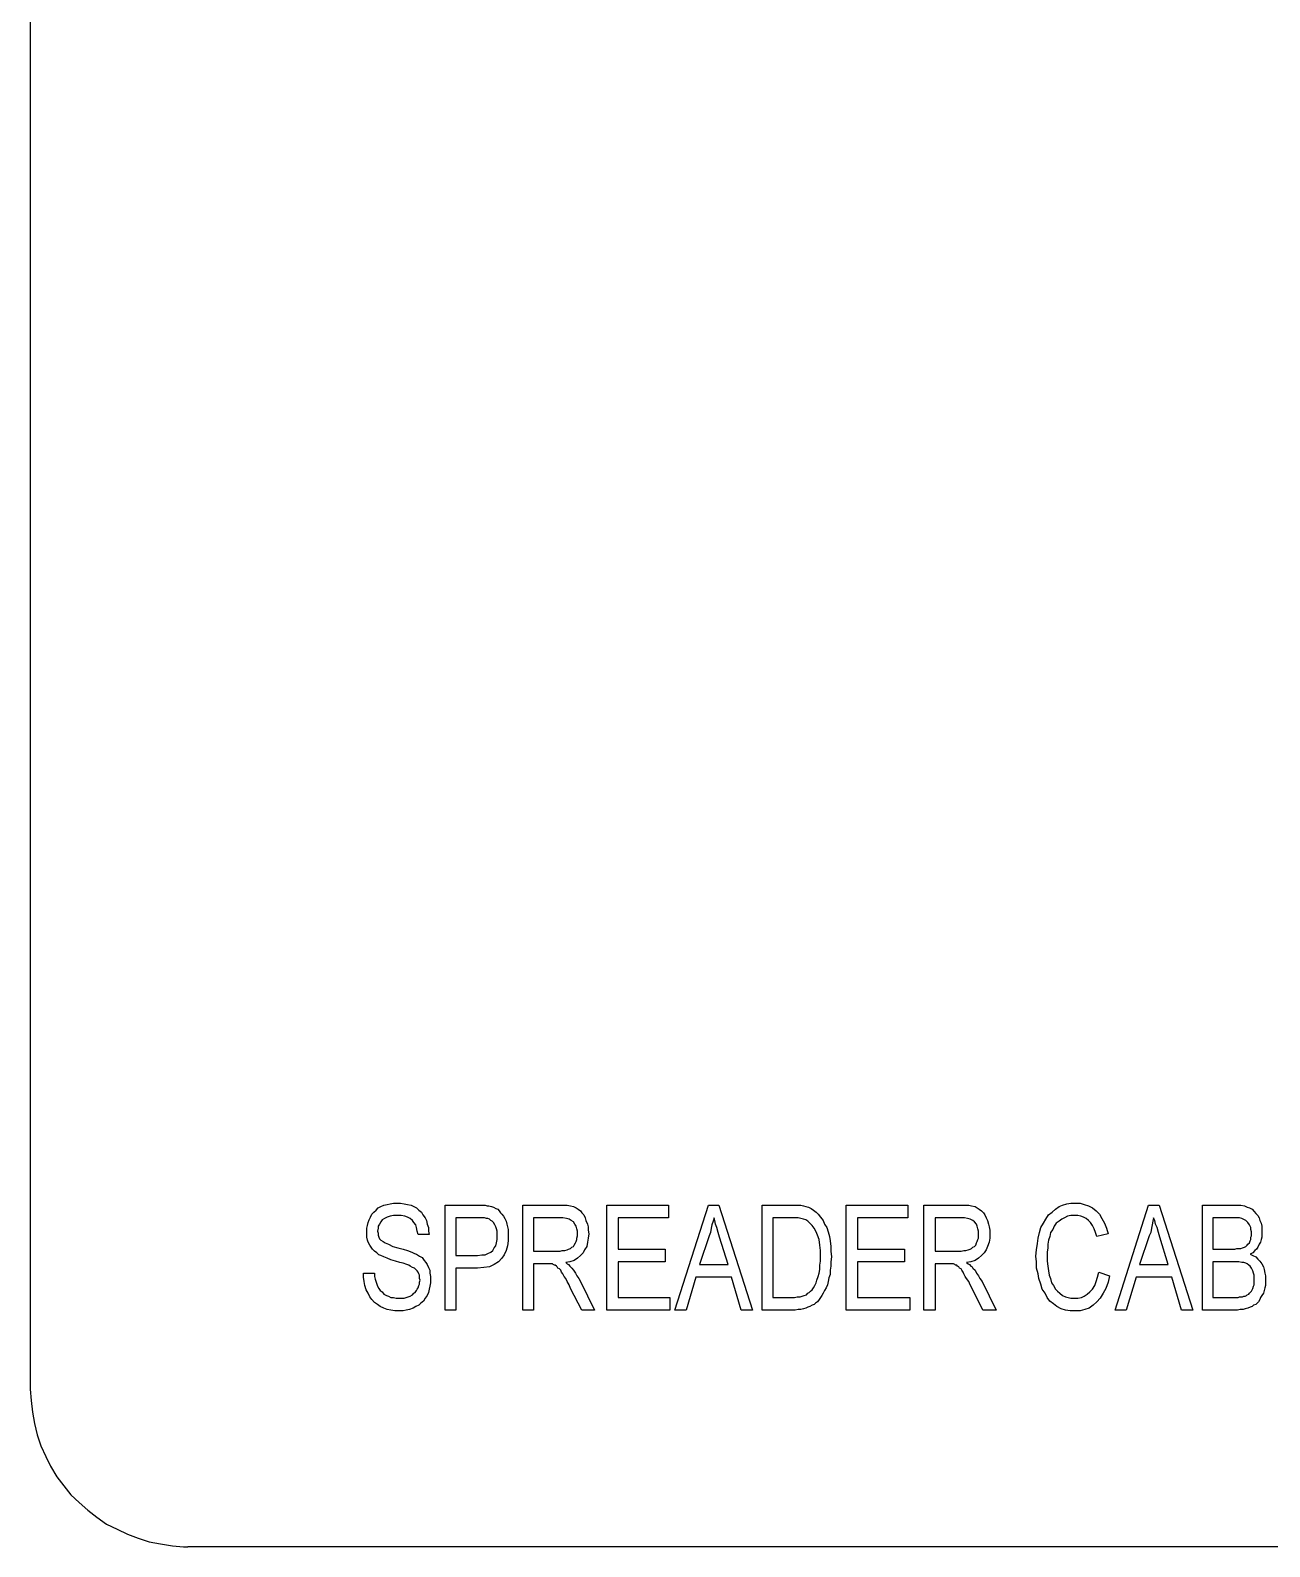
# Model space of a CAD drawing. Header units: metres. Extents: x 14 to 601, y -779 to -12.
# Drawn here: x 13.7 to 226.2, y -778.8 to -518.8 of the extents above; entities that cross this region are included whole.
import ezdxf

# ---------------------------------------------------------------- set-up
doc = ezdxf.new("R2010")
doc.units = ezdxf.units.M

msp = doc.modelspace()

# ---------------------------------------------------------------- linework, layer by layer
for p, q in [((13.72, -39.32), (13.72, -751.76)), ((74.32, -720.2), (74.92, -720.08)), ((74.92, -720.08), (75.4, -719.96)), ((75.4, -719.96), (76, -719.84)), ((76, -719.84), (76.6, -719.84)), ((76.6, -719.84), (77.2, -719.84)), ((77.2, -719.84), (77.8, -719.96)), ((77.8, -719.96), (78.4, -720.08)), ((78.4, -720.08), (79, -720.2)), ((190.72, -720.2), (191.44, -719.96)), ((191.44, -719.96), (192.16, -719.84)), ((192.16, -719.84), (192.88, -719.84)), ((192.88, -719.84), (193.72, -719.84)), ((193.72, -719.84), (194.44, -720.08)), ((194.44, -720.08), (195.16, -720.32)), ((71.68, -723.2), (71.8, -722.72)), ((71.8, -722.72), (72.04, -722.24)), ((72.04, -722.24), (72.28, -721.76)), ((72.28, -721.76), (72.64, -721.4)), ((72.64, -721.4), (73, -721.04)), ((73, -721.04), (73.36, -720.68)), ((73.36, -720.68), (73.84, -720.44)), ((73.84, -720.44), (74.32, -720.2)), ((74.08, -722.72), (73.84, -723.08)), ((74.44, -722.48), (74.08, -722.72)), ((74.92, -722.24), (74.44, -722.48)), ((75.4, -722.12), (74.92, -722.24)), ((76, -722), (75.4, -722.12)), ((76.6, -722), (76, -722)), ((77.32, -722), (76.6, -722)), ((77.92, -722.12), (77.32, -722)), ((78.4, -722.24), (77.92, -722.12)), ((78.88, -722.48), (78.4, -722.24)), ((79.24, -722.84), (78.88, -722.48)), ((79, -720.2), (79.48, -720.44)), ((79.48, -720.44), (79.96, -720.68)), ((79.96, -720.68), (80.32, -721.04)), ((80.32, -721.04), (80.8, -721.4)), ((80.8, -721.4), (81.04, -721.88)), ((81.04, -721.88), (81.4, -722.36)), ((81.4, -722.36), (81.64, -722.84)), ((84.88, -738.2), (84.88, -720.2)), ((84.88, -720.2), (90.16, -720.2)), ((90.4, -722.36), (86.68, -722.36)), ((86.68, -722.36), (86.68, -728.84)), ((90.16, -720.2), (90.76, -720.2)), ((90.88, -722.36), (90.4, -722.36)), ((90.76, -720.2), (91.24, -720.2)), ((91.24, -722.36), (90.88, -722.36)), ((91.24, -720.2), (91.72, -720.2)), ((91.6, -722.36), (91.24, -722.36)), ((91.96, -722.48), (91.6, -722.36)), ((91.72, -720.2), (92.08, -720.32)), ((92.2, -722.48), (91.96, -722.48)), ((92.08, -720.32), (92.32, -720.32)), ((92.44, -722.6), (92.2, -722.48)), ((92.32, -720.32), (92.8, -720.44)), ((92.68, -722.84), (92.44, -722.6)), ((92.8, -720.44), (93.16, -720.56)), ((93.16, -720.56), (93.52, -720.8)), ((93.52, -720.8), (93.88, -720.92)), ((93.88, -720.92), (94.12, -721.16)), ((94.12, -721.16), (94.36, -721.52)), ((94.36, -721.52), (94.6, -721.76)), ((94.6, -721.76), (94.84, -722.12)), ((94.84, -722.12), (95.08, -722.48)), ((95.08, -722.48), (95.32, -722.96)), ((98.2, -738.2), (98.2, -720.2)), ((98.2, -720.2), (104.44, -720.2)), ((104.44, -722.36), (100, -722.36)), ((100, -722.36), (100, -728.12)), ((104.44, -720.2), (105.16, -720.2)), ((105.04, -722.36), (104.44, -722.36)), ((105.64, -722.48), (105.04, -722.36)), ((105.16, -720.2), (105.76, -720.2)), ((106.12, -722.6), (105.64, -722.48)), ((105.76, -720.2), (106.36, -720.32)), ((106.48, -722.84), (106.12, -722.6)), ((106.36, -720.32), (106.84, -720.44)), ((106.84, -720.44), (107.32, -720.68)), ((107.32, -720.68), (107.68, -720.92)), ((107.68, -720.92), (108.04, -721.16)), ((108.04, -721.16), (108.28, -721.52)), ((108.28, -721.52), (108.64, -721.88)), ((108.64, -721.88), (108.88, -722.36)), ((108.88, -722.36), (109, -722.84)), ((112.6, -738.2), (112.6, -720.2)), ((112.6, -720.2), (123.16, -720.2)), ((123.16, -722.36), (114.52, -722.36)), ((114.52, -722.36), (114.52, -727.76)), ((123.16, -720.2), (123.16, -722.36)), ((124.24, -738.2), (130, -720.2)), ((130, -720.2), (131.8, -720.2)), ((130.96, -722.36), (130.84, -722.96)), ((131.08, -722.84), (130.96, -722.36)), ((131.8, -720.2), (137.56, -738.2)), ((139.24, -738.2), (139.24, -720.2)), ((139.24, -720.2), (144.16, -720.2)), ((144.16, -722.36), (141.04, -722.36)), ((141.04, -722.36), (141.04, -736.04)), ((144.16, -720.2), (144.76, -720.2)), ((144.76, -722.36), (144.16, -722.36)), ((144.76, -720.2), (145.36, -720.2)), ((145.36, -722.36), (144.76, -722.36)), ((145.36, -720.2), (145.84, -720.2)), ((145.84, -722.48), (145.36, -722.36)), ((145.84, -720.2), (146.32, -720.32)), ((146.32, -722.6), (145.84, -722.48)), ((146.32, -720.32), (146.68, -720.44)), ((146.68, -722.72), (146.32, -722.6)), ((146.68, -720.44), (147.16, -720.56)), ((147.04, -722.96), (146.68, -722.72)), ((147.16, -720.56), (147.64, -720.8)), ((147.64, -720.8), (148, -721.04)), ((148, -721.04), (148.48, -721.4)), ((148.48, -721.4), (148.84, -721.76)), ((148.84, -721.76), (149.2, -722.24)), ((149.2, -722.24), (149.68, -722.84)), ((153.64, -738.2), (153.64, -720.2)), ((153.64, -720.2), (164.2, -720.2)), ((164.2, -722.36), (155.56, -722.36)), ((155.56, -722.36), (155.56, -727.76)), ((164.2, -720.2), (164.2, -722.36)), ((166.96, -738.2), (166.96, -720.2)), ((166.96, -720.2), (173.2, -720.2)), ((173.32, -722.36), (168.88, -722.36)), ((168.88, -722.36), (168.88, -728.12)), ((173.2, -720.2), (173.92, -720.2)), ((173.92, -722.36), (173.32, -722.36)), ((173.92, -720.2), (174.64, -720.2)), ((174.4, -722.48), (173.92, -722.36)), ((174.88, -722.6), (174.4, -722.48)), ((174.64, -720.2), (175.12, -720.32)), ((175.36, -722.84), (174.88, -722.6)), ((175.12, -720.32), (175.72, -720.44)), ((175.72, -720.44), (176.08, -720.68)), ((176.08, -720.68), (176.44, -720.92)), ((176.44, -720.92), (176.8, -721.16)), ((176.8, -721.16), (177.16, -721.52)), ((177.16, -721.52), (177.4, -721.88)), ((177.4, -721.88), (177.64, -722.36)), ((177.64, -722.36), (177.88, -722.84)), ((187.48, -723.32), (187.84, -722.6)), ((187.84, -722.6), (188.32, -721.88)), ((188.32, -721.88), (188.92, -721.4)), ((188.92, -721.4), (189.52, -720.92)), ((189.52, -720.92), (190.12, -720.44)), ((190.12, -720.44), (190.72, -720.2)), ((190.6, -722.6), (190.12, -722.96)), ((191.08, -722.36), (190.6, -722.6)), ((191.56, -722.12), (191.08, -722.36)), ((192.16, -722), (191.56, -722.12)), ((192.76, -722), (192.16, -722)), ((193.36, -722), (192.76, -722)), ((193.84, -722.12), (193.36, -722)), ((194.32, -722.24), (193.84, -722.12)), ((194.8, -722.48), (194.32, -722.24)), ((195.16, -722.84), (194.8, -722.48)), ((195.16, -720.32), (195.88, -720.68)), ((195.88, -720.68), (196.48, -721.16)), ((196.48, -721.16), (197.08, -721.76)), ((197.08, -721.76), (197.44, -722.48)), ((197.44, -722.48), (197.92, -723.32)), ((199.72, -738.2), (205.48, -720.2)), ((205.48, -720.2), (207.28, -720.2)), ((206.32, -722.36), (206.2, -722.96)), ((206.56, -722.84), (206.32, -722.36)), ((207.28, -720.2), (213.04, -738.2)), ((214.72, -738.2), (214.72, -720.2)), ((214.72, -720.2), (220.12, -720.2)), ((219.52, -722.36), (216.52, -722.36)), ((216.52, -722.36), (216.52, -727.76)), ((220.12, -722.36), (219.52, -722.36)), ((220.12, -720.2), (220.84, -720.2)), ((220.6, -722.36), (220.12, -722.36)), ((221.08, -722.36), (220.6, -722.36)), ((220.84, -720.2), (221.32, -720.2)), ((221.44, -722.48), (221.08, -722.36)), ((221.32, -720.2), (221.92, -720.32)), ((221.68, -722.6), (221.44, -722.48)), ((221.92, -722.72), (221.68, -722.6)), ((221.92, -720.32), (222.4, -720.56)), ((222.16, -722.84), (221.92, -722.72)), ((222.4, -720.56), (222.76, -720.68)), ((222.76, -720.68), (223.24, -720.92)), ((223.24, -720.92), (223.6, -721.28)), ((223.6, -721.28), (223.84, -721.64)), ((223.84, -721.64), (224.2, -722)), ((224.2, -722), (224.44, -722.36)), ((224.44, -722.36), (224.56, -722.84)), ((71.44, -724.16), (71.56, -723.68)), ((71.44, -724.76), (71.44, -724.16)), ((71.44, -725.24), (71.44, -724.76)), ((71.44, -725.72), (71.44, -725.24)), ((71.56, -723.68), (71.68, -723.2)), ((73.36, -724.16), (73.24, -724.64)), ((73.24, -724.64), (73.36, -725)), ((73.6, -723.44), (73.36, -723.8)), ((73.36, -723.8), (73.36, -724.16)), ((73.36, -725), (73.36, -725.36)), ((73.84, -723.08), (73.6, -723.44)), ((79.48, -723.2), (79.24, -722.84)), ((79.84, -723.56), (79.48, -723.2)), ((79.96, -724.04), (79.84, -723.56)), ((80.08, -724.64), (79.96, -724.04)), ((80.2, -725.24), (80.08, -724.64)), ((82.12, -725.24), (80.2, -725.24)), ((81.64, -722.84), (81.76, -723.44)), ((81.76, -723.44), (82, -724.04)), ((82, -724.04), (82, -724.64)), ((82, -724.64), (82.12, -725.24)), ((92.92, -722.96), (92.68, -722.84)), ((93.16, -723.2), (92.92, -722.96)), ((93.4, -723.56), (93.16, -723.2)), ((93.52, -723.92), (93.4, -723.56)), ((93.64, -724.28), (93.52, -723.92)), ((93.76, -724.64), (93.64, -724.28)), ((93.76, -725.12), (93.76, -724.64)), ((93.76, -725.48), (93.76, -725.12)), ((95.32, -722.96), (95.44, -723.44)), ((95.44, -723.44), (95.56, -723.92)), ((95.56, -723.92), (95.68, -724.4)), ((95.68, -724.4), (95.68, -724.88)), ((95.68, -724.88), (95.68, -725.48)), ((106.84, -723.08), (106.48, -722.84)), ((107.08, -723.44), (106.84, -723.08)), ((107.32, -723.8), (107.08, -723.44)), ((107.44, -724.28), (107.32, -723.8)), ((107.56, -724.64), (107.44, -724.28)), ((107.56, -725.12), (107.56, -724.64)), ((107.56, -725.48), (107.56, -725.12)), ((109, -722.84), (109.24, -723.44)), ((109.24, -723.44), (109.36, -723.92)), ((109.36, -723.92), (109.36, -724.52)), ((109.36, -724.52), (109.48, -725.12)), ((109.48, -725.12), (109.36, -725.84)), ((130.36, -724.88), (130.12, -725.48)), ((130.48, -724.16), (130.36, -724.88)), ((130.6, -723.56), (130.48, -724.16)), ((130.84, -722.96), (130.6, -723.56)), ((131.2, -723.44), (131.08, -722.84)), ((131.44, -724.04), (131.2, -723.44)), ((131.68, -724.88), (131.44, -724.04)), ((131.92, -725.72), (131.68, -724.88)), ((147.4, -723.32), (147.04, -722.96)), ((147.76, -723.68), (147.4, -723.32)), ((148.12, -724.16), (147.76, -723.68)), ((148.48, -724.76), (148.12, -724.16)), ((148.72, -725.36), (148.48, -724.76)), ((149.68, -722.84), (149.92, -723.44)), ((149.92, -723.44), (150.28, -724.04)), ((150.28, -724.04), (150.52, -724.76)), ((150.52, -724.76), (150.76, -725.6)), ((175.6, -723.08), (175.36, -722.84)), ((175.96, -723.44), (175.6, -723.08)), ((176.08, -723.8), (175.96, -723.44)), ((176.2, -724.28), (176.08, -723.8)), ((176.32, -724.64), (176.2, -724.28)), ((176.32, -725.12), (176.32, -724.64)), ((176.32, -725.48), (176.32, -725.12)), ((177.88, -722.84), (178, -723.44)), ((178, -723.44), (178.12, -723.92)), ((178.12, -723.92), (178.24, -724.52)), ((178.24, -724.52), (178.24, -725.12)), ((178.24, -725.12), (178.24, -725.84)), ((186.52, -725.84), (186.76, -724.88)), ((186.76, -724.88), (187, -724.04)), ((187, -724.04), (187.48, -723.32)), ((188.68, -724.88), (188.56, -725.6)), ((189.04, -724.4), (188.68, -724.88)), ((189.28, -723.8), (189.04, -724.4)), ((189.64, -723.32), (189.28, -723.8)), ((190.12, -722.96), (189.64, -723.32)), ((195.52, -723.2), (195.16, -722.84)), ((195.88, -723.68), (195.52, -723.2)), ((196.12, -724.28), (195.88, -723.68)), ((196.36, -724.88), (196.12, -724.28)), ((196.6, -725.6), (196.36, -724.88)), ((198.52, -725.12), (196.6, -725.6)), ((197.92, -723.32), (198.28, -724.16)), ((198.28, -724.16), (198.52, -725.12)), ((205.84, -724.88), (205.6, -725.48)), ((205.96, -724.16), (205.84, -724.88)), ((206.08, -723.56), (205.96, -724.16)), ((206.2, -722.96), (206.08, -723.56)), ((206.68, -723.44), (206.56, -722.84)), ((206.92, -724.04), (206.68, -723.44)), ((207.16, -724.88), (206.92, -724.04)), ((207.4, -725.72), (207.16, -724.88)), ((222.4, -723.08), (222.16, -722.84)), ((222.52, -723.2), (222.4, -723.08)), ((222.76, -723.56), (222.52, -723.2)), ((222.88, -723.8), (222.76, -723.56)), ((223, -724.04), (222.88, -723.8)), ((223, -724.4), (223, -724.04)), ((223.12, -724.76), (223, -724.4)), ((223.12, -725.12), (223.12, -724.76)), ((223.12, -725.48), (223.12, -725.12)), ((224.56, -722.84), (224.8, -723.32)), ((224.8, -723.32), (224.92, -723.8)), ((224.92, -723.8), (224.92, -724.28)), ((224.92, -724.28), (224.92, -724.76)), ((224.92, -724.76), (224.92, -725.24)), ((224.92, -725.24), (224.92, -725.72)), ((71.56, -726.2), (71.44, -725.72)), ((71.68, -726.56), (71.56, -726.2)), ((71.92, -727.04), (71.68, -726.56)), ((72.16, -727.4), (71.92, -727.04)), ((72.4, -727.76), (72.16, -727.4)), ((72.76, -728.12), (72.4, -727.76)), ((73.36, -725.36), (73.48, -725.72)), ((73.48, -725.72), (73.6, -725.96)), ((73.6, -725.96), (73.84, -726.2)), ((73.84, -726.2), (74.2, -726.44)), ((74.2, -726.44), (74.56, -726.68)), ((74.56, -726.68), (75.16, -726.92)), ((75.16, -726.92), (75.88, -727.28)), ((75.88, -727.28), (76.72, -727.52)), ((76.72, -727.52), (77.68, -727.76)), ((77.68, -727.76), (78.4, -728)), ((93.04, -728), (93.28, -727.52)), ((93.28, -727.52), (93.52, -727.16)), ((93.52, -727.16), (93.64, -726.68)), ((93.64, -726.68), (93.76, -726.08)), ((93.76, -726.08), (93.76, -725.48)), ((95.56, -727.16), (95.32, -728)), ((95.68, -726.32), (95.56, -727.16)), ((95.68, -725.48), (95.68, -726.32)), ((105.4, -728), (105.76, -727.88)), ((105.76, -727.88), (106, -727.76)), ((106, -727.76), (106.36, -727.64)), ((106.36, -727.64), (106.6, -727.4)), ((106.6, -727.4), (106.84, -727.28)), ((106.84, -727.28), (106.96, -727.04)), ((106.96, -727.04), (107.2, -726.68)), ((107.2, -726.68), (107.32, -726.44)), ((107.32, -726.44), (107.44, -726.08)), ((107.44, -725.84), (107.56, -725.48)), ((107.44, -726.08), (107.44, -725.84)), ((108.76, -727.88), (108.52, -728.36)), ((109.12, -727.28), (108.76, -727.88)), ((109.24, -726.56), (109.12, -727.28)), ((109.36, -725.84), (109.24, -726.56)), ((114.52, -727.76), (122.56, -727.76)), ((122.56, -727.76), (122.56, -729.92)), ((130.12, -725.48), (128.44, -730.4)), ((133.36, -730.4), (131.92, -725.72)), ((148.96, -726.08), (148.72, -725.36)), ((149.08, -727.04), (148.96, -726.08)), ((149.2, -728), (149.08, -727.04)), ((150.76, -725.6), (150.88, -726.32)), ((150.88, -726.32), (151, -727.28)), ((151, -727.28), (151, -728.12)), ((155.56, -727.76), (163.6, -727.76)), ((163.6, -727.76), (163.6, -729.92)), ((174.16, -728), (174.52, -727.88)), ((174.52, -727.88), (174.88, -727.76)), ((174.88, -727.76), (175.12, -727.64)), ((175.12, -727.64), (175.36, -727.4)), ((175.36, -727.4), (175.6, -727.28)), ((175.6, -727.28), (175.84, -727.04)), ((175.84, -727.04), (175.96, -726.68)), ((175.96, -726.68), (176.08, -726.44)), ((176.08, -726.44), (176.2, -726.08)), ((176.2, -726.08), (176.32, -725.84)), ((176.32, -725.84), (176.32, -725.48)), ((177.64, -727.88), (177.28, -728.36)), ((177.88, -727.28), (177.64, -727.88)), ((178.12, -726.56), (177.88, -727.28)), ((178.24, -725.84), (178.12, -726.56)), ((186.16, -728.96), (186.28, -727.88)), ((186.28, -727.88), (186.4, -726.8)), ((186.4, -726.8), (186.52, -725.84)), ((188.2, -727.52), (188.08, -728.24)), ((188.32, -726.2), (188.2, -726.92)), ((188.2, -726.92), (188.2, -727.52)), ((188.56, -725.6), (188.32, -726.2)), ((205.6, -725.48), (203.92, -730.4)), ((208.84, -730.4), (207.4, -725.72)), ((216.52, -727.76), (219.76, -727.76)), ((219.76, -727.76), (220.24, -727.76)), ((220.24, -727.76), (220.6, -727.64)), ((220.6, -727.64), (221.08, -727.64)), ((221.08, -727.64), (221.32, -727.64)), ((221.32, -727.64), (221.56, -727.52)), ((221.56, -727.52), (221.92, -727.4)), ((221.92, -727.4), (222.16, -727.28)), ((222.16, -727.28), (222.4, -727.04)), ((222.4, -727.04), (222.52, -726.92)), ((222.52, -726.92), (222.76, -726.68)), ((222.76, -726.68), (222.88, -726.32)), ((222.88, -726.32), (223, -726.08)), ((223, -725.72), (223.12, -725.48)), ((223, -726.08), (223, -725.72)), ((223.96, -727.76), (223.72, -728)), ((224.2, -727.4), (223.96, -727.76)), ((224.44, -726.92), (224.2, -727.4)), ((224.68, -726.56), (224.44, -726.92)), ((224.8, -726.08), (224.68, -726.56)), ((224.92, -725.72), (224.8, -726.08)), ((73.12, -728.36), (72.76, -728.12)), ((73.48, -728.72), (73.12, -728.36)), ((73.84, -728.84), (73.48, -728.72)), ((74.32, -729.08), (73.84, -728.84)), ((74.92, -729.32), (74.32, -729.08)), ((75.52, -729.56), (74.92, -729.32)), ((76.36, -729.8), (75.52, -729.56)), ((77.08, -730.04), (76.36, -729.8)), ((77.68, -730.16), (77.08, -730.04)), ((78.28, -730.4), (77.68, -730.16)), ((78.64, -730.52), (78.28, -730.4)), ((78.4, -728), (79.12, -728.24)), ((78.88, -730.64), (78.64, -730.52)), ((79.12, -728.24), (79.6, -728.48)), ((79.6, -728.48), (79.96, -728.6)), ((79.96, -728.6), (80.44, -728.96)), ((80.44, -728.96), (80.92, -729.2)), ((80.92, -729.2), (81.28, -729.68)), ((81.28, -729.68), (81.52, -730.04)), ((81.52, -730.04), (81.76, -730.4)), ((81.76, -730.4), (82, -730.88)), ((86.68, -728.84), (90.4, -728.84)), ((90.4, -728.84), (91.12, -728.72)), ((91.12, -728.72), (91.72, -728.72)), ((91.72, -728.72), (92.2, -728.48)), ((92.2, -728.48), (92.68, -728.24)), ((93.28, -730.4), (92.44, -730.76)), ((92.68, -728.24), (93.04, -728)), ((94, -729.92), (93.28, -730.4)), ((94.6, -729.32), (94, -729.92)), ((94.96, -728.72), (94.6, -729.32)), ((95.32, -728), (94.96, -728.72)), ((100, -728.12), (104.08, -728.12)), ((102.16, -730.28), (100, -730.28)), ((100, -730.28), (100, -738.2)), ((102.52, -730.28), (102.16, -730.28)), ((102.76, -730.28), (102.52, -730.28)), ((102.88, -730.28), (102.76, -730.28)), ((103.12, -730.28), (102.88, -730.28)), ((103.24, -730.28), (103.12, -730.28)), ((103.36, -730.4), (103.24, -730.28)), ((103.6, -730.52), (103.36, -730.4)), ((103.72, -730.52), (103.6, -730.52)), ((103.96, -730.64), (103.72, -730.52)), ((104.08, -728.12), (104.56, -728.12)), ((104.56, -728.12), (104.92, -728)), ((104.92, -728), (105.4, -728)), ((106.24, -729.92), (105.52, -730.04)), ((105.52, -730.04), (105.76, -730.28)), ((105.76, -730.28), (106, -730.4)), ((106, -730.4), (106.24, -730.64)), ((106.96, -729.68), (106.24, -729.92)), ((107.56, -729.32), (106.96, -729.68)), ((108.04, -728.84), (107.56, -729.32)), ((108.52, -728.36), (108.04, -728.84)), ((122.56, -729.92), (114.52, -729.92)), ((114.52, -729.92), (114.52, -736.04)), ((128.44, -730.4), (133.36, -730.4)), ((149.08, -730.52), (149.2, -729.8)), ((149.08, -731.24), (149.08, -730.52)), ((149.2, -729.08), (149.2, -728)), ((149.2, -729.8), (149.2, -729.08)), ((151, -728.12), (151.12, -729.08)), ((151.12, -729.08), (151, -729.92)), ((151, -729.92), (151, -730.64)), ((163.6, -729.92), (155.56, -729.92)), ((155.56, -729.92), (155.56, -736.04)), ((168.88, -728.12), (172.84, -728.12)), ((171.04, -730.28), (168.88, -730.28)), ((168.88, -730.28), (168.88, -738.2)), ((171.28, -730.28), (171.04, -730.28)), ((171.52, -730.28), (171.28, -730.28)), ((171.76, -730.28), (171.52, -730.28)), ((171.88, -730.28), (171.76, -730.28)), ((172, -730.28), (171.88, -730.28)), ((172.24, -730.4), (172, -730.28)), ((172.36, -730.52), (172.24, -730.4)), ((172.6, -730.52), (172.36, -730.52)), ((172.72, -730.64), (172.6, -730.52)), ((172.84, -728.12), (173.32, -728.12)), ((173.32, -728.12), (173.8, -728)), ((173.8, -728), (174.16, -728)), ((175, -729.92), (174.28, -730.04)), ((174.28, -730.04), (174.52, -730.28)), ((174.52, -730.28), (174.76, -730.4)), ((174.76, -730.4), (175, -730.64)), ((175.72, -729.68), (175, -729.92)), ((176.32, -729.32), (175.72, -729.68)), ((176.8, -728.84), (176.32, -729.32)), ((177.28, -728.36), (176.8, -728.84)), ((186.28, -729.92), (186.16, -728.96)), ((186.28, -731), (186.28, -729.92)), ((188.08, -728.24), (188.08, -728.96)), ((188.08, -728.96), (188.08, -729.8)), ((188.08, -729.8), (188.2, -730.64)), ((203.92, -730.4), (208.84, -730.4)), ((220, -729.92), (216.52, -729.92)), ((216.52, -729.92), (216.52, -736.04)), ((220.48, -729.92), (220, -729.92)), ((220.96, -729.92), (220.48, -729.92)), ((221.44, -730.04), (220.96, -729.92)), ((221.8, -730.04), (221.44, -730.04)), ((222.16, -730.16), (221.8, -730.04)), ((222.4, -730.28), (222.16, -730.16)), ((222.64, -730.52), (222.4, -730.28)), ((222.88, -730.64), (222.64, -730.52)), ((223.36, -728.36), (222.88, -728.6)), ((222.88, -728.6), (223.36, -728.84)), ((223.72, -728), (223.36, -728.36)), ((223.36, -728.84), (223.84, -729.08)), ((223.84, -729.08), (224.2, -729.44)), ((224.2, -729.44), (224.56, -729.8)), ((224.56, -729.8), (224.92, -730.28)), ((224.92, -730.28), (225.16, -730.76)), ((70.84, -731.84), (72.76, -731.84)), ((70.84, -732.56), (70.84, -731.84)), ((70.96, -733.28), (70.84, -732.56)), ((72.76, -731.84), (72.76, -732.44)), ((72.76, -732.44), (72.88, -732.92)), ((72.88, -732.92), (73, -733.4)), ((79.24, -730.88), (78.88, -730.64)), ((79.6, -731), (79.24, -730.88)), ((79.84, -731.24), (79.6, -731)), ((80.08, -731.48), (79.84, -731.24)), ((80.2, -731.72), (80.08, -731.48)), ((80.32, -731.96), (80.2, -731.72)), ((80.44, -732.2), (80.32, -731.96)), ((80.44, -732.44), (80.44, -732.2)), ((80.44, -732.8), (80.44, -732.44)), ((80.56, -733.04), (80.44, -732.8)), ((80.44, -733.4), (80.56, -733.04)), ((82, -730.88), (82.24, -731.36)), ((82.24, -731.36), (82.24, -731.84)), ((82.24, -731.84), (82.36, -732.44)), ((82.36, -732.44), (82.36, -733.04)), ((82.36, -733.04), (82.36, -733.52)), ((90.4, -731), (86.68, -731)), ((86.68, -731), (86.68, -738.2)), ((91.48, -730.88), (90.4, -731)), ((92.44, -730.76), (91.48, -730.88)), ((104.08, -730.76), (103.96, -730.64)), ((104.2, -731), (104.08, -730.76)), ((104.44, -731.12), (104.2, -731)), ((104.68, -731.36), (104.44, -731.12)), ((104.8, -731.72), (104.68, -731.36)), ((105.04, -731.96), (104.8, -731.72)), ((105.28, -732.44), (105.04, -731.96)), ((105.52, -732.8), (105.28, -732.44)), ((105.76, -733.28), (105.52, -732.8)), ((106.24, -730.64), (106.36, -730.76)), ((106.36, -730.76), (106.6, -731)), ((106.6, -731), (106.84, -731.36)), ((106.84, -731.36), (107.2, -731.84)), ((107.2, -731.84), (107.44, -732.32)), ((107.44, -732.32), (107.8, -732.8)), ((107.8, -732.8), (108.04, -733.28)), ((127.84, -732.56), (126.16, -738.2)), ((133.96, -732.56), (127.84, -732.56)), ((135.64, -738.2), (133.96, -732.56)), ((148.48, -733.52), (148.6, -733.04)), ((148.6, -733.04), (148.84, -732.44)), ((148.84, -732.44), (148.96, -731.84)), ((148.96, -731.84), (149.08, -731.24)), ((150.64, -732.68), (150.52, -733.28)), ((150.88, -732.08), (150.64, -732.68)), ((151, -730.64), (150.88, -731.36)), ((150.88, -731.36), (150.88, -732.08)), ((172.96, -730.76), (172.72, -730.64)), ((173.08, -731), (172.96, -730.76)), ((173.32, -731.12), (173.08, -731)), ((173.44, -731.36), (173.32, -731.12)), ((173.68, -731.72), (173.44, -731.36)), ((173.8, -731.96), (173.68, -731.72)), ((174.04, -732.44), (173.8, -731.96)), ((174.28, -732.8), (174.04, -732.44)), ((174.64, -733.28), (174.28, -732.8)), ((175, -730.64), (175.24, -730.76)), ((175.24, -730.76), (175.36, -731)), ((175.36, -731), (175.72, -731.36)), ((175.72, -731.36), (175.96, -731.84)), ((175.96, -731.84), (176.32, -732.32)), ((176.32, -732.32), (176.56, -732.8)), ((176.56, -732.8), (176.92, -733.28)), ((186.52, -731.96), (186.28, -731)), ((186.64, -732.8), (186.52, -731.96)), ((187, -733.76), (186.64, -732.8)), ((188.2, -730.64), (188.32, -731.48)), ((188.32, -731.48), (188.44, -732.2)), ((188.44, -732.2), (188.68, -732.8)), ((188.68, -732.8), (188.8, -733.52)), ((196.48, -733.28), (196.72, -732.56)), ((196.72, -732.56), (196.96, -731.72)), ((196.96, -731.72), (198.76, -732.32)), ((198.76, -732.32), (198.52, -733.4)), ((203.32, -732.56), (201.64, -738.2)), ((209.44, -732.56), (203.32, -732.56)), ((211.12, -738.2), (209.44, -732.56)), ((223.12, -731), (222.88, -730.64)), ((223.24, -731.24), (223.12, -731)), ((223.36, -731.48), (223.24, -731.24)), ((223.48, -731.84), (223.36, -731.48)), ((223.6, -732.2), (223.48, -731.84)), ((223.6, -732.56), (223.6, -732.2)), ((223.6, -732.92), (223.6, -732.56)), ((223.6, -733.28), (223.6, -732.92)), ((225.16, -730.76), (225.28, -731.24)), ((225.28, -731.24), (225.4, -731.84)), ((225.4, -731.84), (225.52, -732.32)), ((225.52, -732.32), (225.52, -732.92)), ((225.52, -732.92), (225.52, -733.52)), ((71.08, -734), (70.96, -733.28)), ((71.32, -734.72), (71.08, -734)), ((71.68, -735.32), (71.32, -734.72)), ((71.92, -735.92), (71.68, -735.32)), ((73, -733.4), (73.12, -733.76)), ((73.12, -733.76), (73.24, -734.12)), ((73.24, -734.12), (73.48, -734.48)), ((73.48, -734.48), (73.72, -734.84)), ((73.72, -734.84), (74.08, -735.08)), ((74.08, -735.08), (74.32, -735.44)), ((74.32, -735.44), (74.8, -735.68)), ((74.8, -735.68), (75.16, -735.8)), ((78.88, -735.8), (79.24, -735.56)), ((79.24, -735.56), (79.48, -735.32)), ((79.48, -735.32), (79.72, -735.2)), ((79.72, -735.2), (79.96, -734.84)), ((79.96, -734.84), (80.08, -734.6)), ((80.08, -734.6), (80.2, -734.36)), ((80.2, -734.36), (80.32, -734)), ((80.32, -734), (80.44, -733.76)), ((80.44, -733.76), (80.44, -733.4)), ((81.76, -735.68), (81.4, -736.16)), ((82, -735.2), (81.76, -735.68)), ((82.12, -734.6), (82, -735.2)), ((82.24, -734.12), (82.12, -734.6)), ((82.36, -733.52), (82.24, -734.12)), ((106.12, -733.88), (105.76, -733.28)), ((106.36, -734.48), (106.12, -733.88)), ((108.28, -738.2), (106.36, -734.48)), ((108.04, -733.28), (110.44, -738.2)), ((146.08, -735.8), (146.44, -735.68)), ((146.44, -735.68), (146.8, -735.56)), ((146.8, -735.56), (147.04, -735.32)), ((147.04, -735.32), (147.28, -735.2)), ((147.28, -735.2), (147.52, -734.96)), ((147.52, -734.96), (147.76, -734.72)), ((147.76, -734.72), (148, -734.36)), ((148, -734.36), (148.24, -734)), ((148.24, -734), (148.48, -733.52)), ((149.44, -735.68), (149.2, -736.04)), ((149.68, -735.32), (149.44, -735.68)), ((149.92, -734.84), (149.68, -735.32)), ((150.16, -734.36), (149.92, -734.84)), ((150.4, -733.88), (150.16, -734.36)), ((150.52, -733.28), (150.4, -733.88)), ((174.88, -733.88), (174.64, -733.28)), ((175.24, -734.48), (174.88, -733.88)), ((177.04, -738.2), (175.24, -734.48)), ((176.92, -733.28), (179.32, -738.2)), ((187.24, -734.6), (187, -733.76)), ((187.72, -735.32), (187.24, -734.6)), ((188.08, -736.04), (187.72, -735.32)), ((188.8, -733.52), (189.16, -734)), ((189.16, -734), (189.52, -734.6)), ((189.52, -734.6), (189.88, -734.96)), ((189.88, -734.96), (190.24, -735.32)), ((190.24, -735.32), (190.72, -735.68)), ((190.72, -735.68), (191.2, -735.92)), ((194.44, -735.8), (194.92, -735.44)), ((194.92, -735.44), (195.4, -735.08)), ((195.4, -735.08), (195.88, -734.6)), ((195.88, -734.6), (196.24, -734)), ((196.24, -734), (196.48, -733.28)), ((197.68, -735.32), (197.2, -736.16)), ((198.16, -734.48), (197.68, -735.32)), ((198.52, -733.4), (198.16, -734.48)), ((222.04, -735.8), (222.28, -735.68)), ((222.28, -735.68), (222.4, -735.56)), ((222.4, -735.56), (222.64, -735.44)), ((222.64, -735.44), (222.76, -735.32)), ((222.76, -735.32), (223, -735.08)), ((223, -735.08), (223.12, -734.96)), ((223.12, -734.96), (223.24, -734.72)), ((223.24, -734.72), (223.36, -734.48)), ((223.36, -734.48), (223.48, -734.12)), ((223.48, -734.12), (223.6, -733.88)), ((223.6, -733.64), (223.6, -733.28)), ((223.6, -733.88), (223.6, -733.64)), ((224.92, -735.68), (224.68, -736.04)), ((225.16, -735.32), (224.92, -735.68)), ((225.28, -734.84), (225.16, -735.32)), ((225.4, -734.36), (225.28, -734.84)), ((225.52, -734), (225.4, -734.36)), ((225.52, -733.52), (225.52, -734)), ((72.28, -736.4), (71.92, -735.92)), ((72.76, -736.88), (72.28, -736.4)), ((73.24, -737.24), (72.76, -736.88)), ((73.72, -737.6), (73.24, -737.24)), ((74.32, -737.84), (73.72, -737.6)), ((74.92, -738.08), (74.32, -737.84)), ((75.52, -738.2), (74.92, -738.08)), ((75.16, -735.8), (75.52, -736.04)), ((75.52, -736.04), (76, -736.04)), ((76.24, -738.32), (75.52, -738.2)), ((76, -736.04), (76.48, -736.16)), ((77.08, -738.32), (76.24, -738.32)), ((76.48, -736.16), (76.96, -736.16)), ((76.96, -736.16), (77.32, -736.16)), ((77.68, -738.32), (77.08, -738.32)), ((77.32, -736.16), (77.8, -736.16)), ((78.16, -738.2), (77.68, -738.32)), ((77.8, -736.16), (78.16, -736.04)), ((78.16, -736.04), (78.52, -735.92)), ((78.76, -738.08), (78.16, -738.2)), ((78.52, -735.92), (78.88, -735.8)), ((79.36, -737.84), (78.76, -738.08)), ((79.84, -737.6), (79.36, -737.84)), ((80.32, -737.36), (79.84, -737.6)), ((80.68, -737), (80.32, -737.36)), ((81.16, -736.64), (80.68, -737)), ((81.4, -736.16), (81.16, -736.64)), ((86.68, -738.2), (84.88, -738.2)), ((100, -738.2), (98.2, -738.2)), ((110.44, -738.2), (108.28, -738.2)), ((123.4, -738.2), (112.6, -738.2)), ((114.52, -736.04), (123.4, -736.04)), ((123.4, -736.04), (123.4, -738.2)), ((126.16, -738.2), (124.24, -738.2)), ((137.56, -738.2), (135.64, -738.2)), ((144.4, -738.2), (139.24, -738.2)), ((141.04, -736.04), (144.16, -736.04)), ((144.16, -736.04), (144.76, -736.04)), ((144.88, -738.2), (144.4, -738.2)), ((144.76, -736.04), (145.24, -735.92)), ((145.36, -738.08), (144.88, -738.2)), ((145.24, -735.92), (145.72, -735.92)), ((145.84, -738.08), (145.36, -738.08)), ((145.72, -735.92), (146.08, -735.8)), ((146.32, -737.96), (145.84, -738.08)), ((146.68, -737.84), (146.32, -737.96)), ((147.04, -737.72), (146.68, -737.84)), ((147.4, -737.6), (147.04, -737.72)), ((147.76, -737.36), (147.4, -737.6)), ((148.12, -737.24), (147.76, -737.36)), ((148.36, -737), (148.12, -737.24)), ((148.72, -736.76), (148.36, -737)), ((148.96, -736.4), (148.72, -736.76)), ((149.2, -736.04), (148.96, -736.4)), ((164.56, -738.2), (153.64, -738.2)), ((155.56, -736.04), (164.56, -736.04)), ((164.56, -736.04), (164.56, -738.2)), ((168.88, -738.2), (166.96, -738.2)), ((179.32, -738.2), (177.04, -738.2)), ((188.56, -736.64), (188.08, -736.04)), ((189.16, -737.12), (188.56, -736.64)), ((189.76, -737.6), (189.16, -737.12)), ((190.48, -737.96), (189.76, -737.6)), ((191.2, -738.2), (190.48, -737.96)), ((191.2, -735.92), (191.68, -736.04)), ((192.04, -738.32), (191.2, -738.2)), ((191.68, -736.04), (192.16, -736.16)), ((192.88, -738.32), (192.04, -738.32)), ((192.16, -736.16), (192.76, -736.16)), ((192.76, -736.16), (193.36, -736.16)), ((193.72, -738.32), (192.88, -738.32)), ((193.36, -736.16), (193.96, -736.04)), ((194.56, -738.08), (193.72, -738.32)), ((193.96, -736.04), (194.44, -735.8)), ((195.28, -737.84), (194.56, -738.08)), ((196, -737.36), (195.28, -737.84)), ((196.6, -736.76), (196, -737.36)), ((197.2, -736.16), (196.6, -736.76)), ((201.64, -738.2), (199.72, -738.2)), ((213.04, -738.2), (211.12, -738.2)), ((220.12, -738.2), (214.72, -738.2)), ((216.52, -736.04), (220.24, -736.04)), ((220.72, -738.2), (220.12, -738.2)), ((220.24, -736.04), (220.6, -736.04)), ((220.6, -736.04), (220.84, -736.04)), ((221.2, -738.08), (220.72, -738.2)), ((220.84, -736.04), (221.08, -735.92)), ((221.08, -735.92), (221.32, -735.92)), ((221.68, -738.08), (221.2, -738.08)), ((221.32, -735.92), (221.56, -735.92)), ((221.56, -735.92), (221.8, -735.8)), ((222.04, -737.96), (221.68, -738.08)), ((221.8, -735.8), (222.04, -735.8)), ((222.52, -737.84), (222.04, -737.96)), ((222.88, -737.72), (222.52, -737.84)), ((223.24, -737.6), (222.88, -737.72)), ((223.48, -737.36), (223.24, -737.6)), ((223.84, -737.24), (223.48, -737.36)), ((224.08, -737), (223.84, -737.24)), ((224.32, -736.76), (224.08, -737)), ((224.56, -736.4), (224.32, -736.76)), ((224.68, -736.04), (224.56, -736.4)), ((13.72, -751.76), (13.84, -753.68)), ((13.84, -753.68), (14.08, -755.72)), ((14.08, -755.72), (14.44, -757.64)), ((14.44, -757.64), (14.92, -759.56)), ((14.92, -759.56), (15.52, -761.48)), ((15.52, -761.48), (16.36, -763.28)), ((16.36, -763.28), (17.2, -764.96)), ((17.2, -764.96), (18.28, -766.76)), ((18.28, -766.76), (19.48, -768.32)), ((19.48, -768.32), (20.68, -769.88)), ((20.68, -769.88), (22.12, -771.2)), ((22.12, -771.2), (23.56, -772.52)), ((23.56, -772.52), (25.12, -773.72)), ((25.12, -773.72), (26.8, -774.92)), ((26.8, -774.92), (28.6, -775.76)), ((28.6, -775.76), (30.4, -776.6)), ((30.4, -776.6), (32.2, -777.32)), ((32.2, -777.32), (34.12, -777.92)), ((34.12, -777.92), (36.04, -778.28)), ((36.04, -778.28), (38.08, -778.64)), ((38.08, -778.64), (40, -778.76)), ((40, -778.76), (40.72, -778.76)), ((573.76, -778.76), (40.72, -778.76))]:
    msp.add_line(p, q)

doc.saveas('drawing.dxf')
